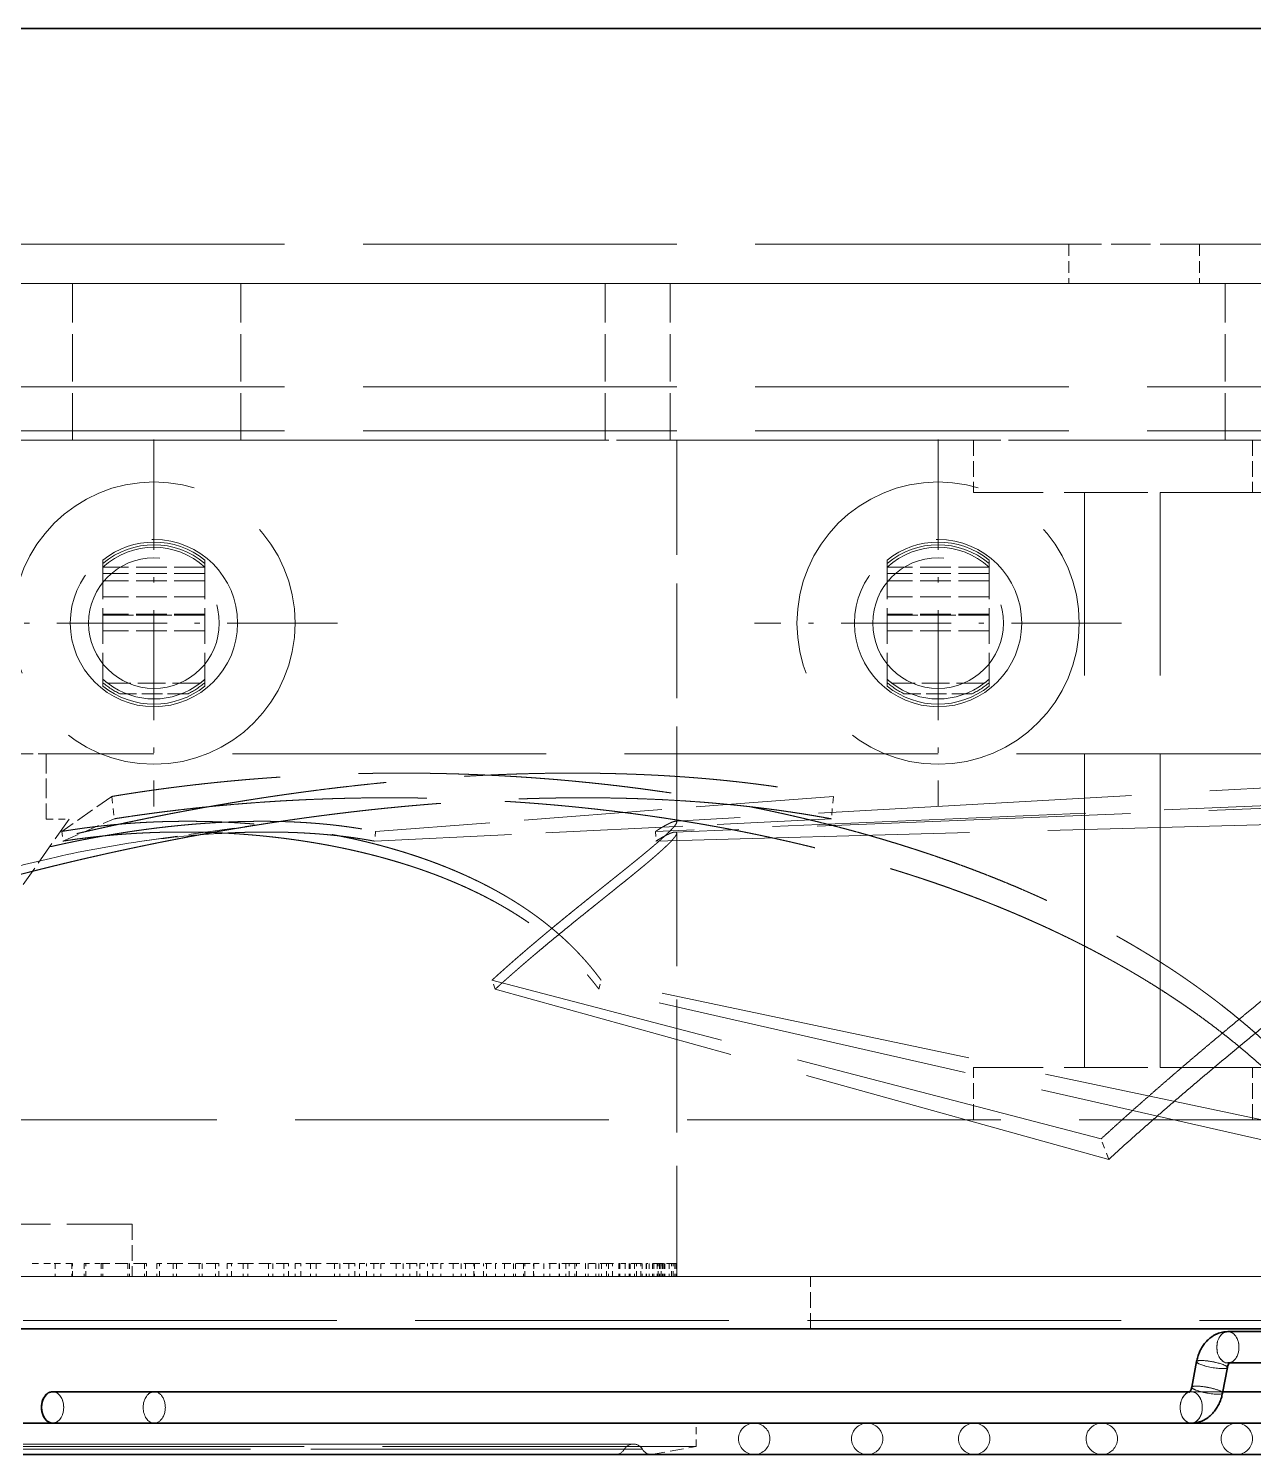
# Model space of a CAD drawing. Extents: x 23 to 587, y 4 to 413.
# Drawn here: x 312.51 to 335.94, y 299.08 to 326.36 of the extents above; entities that cross this region are included whole.
import ezdxf

# ---------------------------------------------------------------- set-up
doc = ezdxf.new("R2010")
doc.units = 0
doc.linetypes.add('DASHDOT', pattern=[18.5, 12, -3, 0.5, -3])
doc.linetypes.add('DASHED', pattern=[15, 12, -3])
doc.layers.get('0').update_dxf_attribs({"lineweight": 13})

# ---------------------------------------------------------------- blocks, each defined once
blk = doc.blocks.new('BLOCK392')
at = {"color": 7, "linetype": 'DASHDOT', "lineweight": 13, "ltscale": 0.351}
for p, q in [((419.39, -81.78), (419.39, -95.82)), ((426.41, -88.8), (412.37, -88.8))]:
    blk.add_line(p, q, dxfattribs=at)
blk = doc.blocks.new('BLOCK394')
at = {"color": 7, "linetype": 'DASHDOT', "lineweight": 13, "ltscale": 0.351}
for p, q in [((449.39, -81.78), (449.39, -95.82)), ((456.41, -88.8), (442.37, -88.8))]:
    blk.add_line(p, q, dxfattribs=at)
blk = doc.blocks.new('BLOCK398')
at = {"color": 7, "lineweight": 35}
for p, q in [((-67.61, -66.05), (556.39, -66.05)), ((-65.61, -115.8), (554.39, -115.8)), ((459.024, -118.208), (415.513, -118.208)), ((463.39, -119.408), (414.39, -119.408)), ((463.506, -120.608), (414.39, -120.608)), ((414.39, -120.608), (463.506, -120.608)), ((463.506, -120.608), (414.39, -120.608)), ((414.39, -120.608), (463.506, -120.608)), ((463.506, -120.608), (414.39, -120.608)), ((414.39, -120.608), (463.506, -120.608)), ((460.82, -120.608), (414.39, -120.608)), ((414.39, -120.608), (460.82, -120.608)), ((455.652, -120.608), (414.39, -120.608)), ((414.39, -120.608), (455.652, -120.608)), ((450.77, -120.608), (414.39, -120.608)), ((414.39, -120.608), (450.77, -120.608)), ((446.676, -120.608), (414.39, -120.608)), ((414.39, -120.608), (446.676, -120.608)), ((442.356, -120.608), (414.39, -120.608)), ((414.39, -120.608), (442.356, -120.608)), ((438.426, -120.608), (414.39, -120.608)), ((438.426, -120.608), (414.39, -120.608)), ((437.041, -120.608), (414.39, -120.608))]:
    blk.add_line(p, q, dxfattribs=at)
at = {"color": 7, "linetype": 'DASHED', "lineweight": 13}
for p, q in [((454.39, -74.3), (374.39, -74.3)), ((14.39, -75.8), (474.39, -75.8)), ((466.79, -75.8), (361.99, -75.8)), ((454.39, -75.8), (374.39, -75.8)), ((-67.61, -79.759), (556.39, -79.759)), ((-67.61, -79.759), (556.39, -79.759)), ((-67.61, -81.441), (556.39, -81.441)), ((466.79, -81.8), (361.99, -81.8)), ((416.275, -81.8), (393.41, -81.8)), ((464.084, -81.8), (436.655, -81.8)), ((454.988, -105.8), (454.988, -83.8)), ((454.988, -105.8), (454.988, -83.8)), ((457.888, -105.8), (457.888, -83.8)), ((457.888, -105.8), (457.888, -83.8)), ((464.39, -93.8), (415.272, -93.8)), ((471.769, -94.539), (439.338, -96.382)), ((470.029, -95.431), (438.581, -96.77)), ((471.743, -95.483), (439.326, -96.793)), ((438.591, -97.142), (470.052, -96.287)), ((455.624, -108.534), (432.318, -102.467)), ((465.246, -108.534), (436.501, -102.467)), ((455.917, -109.316), (432.445, -102.807)), ((465.048, -109.316), (436.415, -102.807)), ((466.79, -107.8), (361.99, -107.8)), ((-65.61, -113.8), (554.39, -113.8)), ((466.79, -113.8), (361.99, -113.8)), ((-65.61, -115.482), (554.39, -115.482)), ((459.074, -118.208), (415.513, -118.208)), ((460.282, -118.208), (419.402, -118.208)), ((462.963, -118.208), (419.402, -118.208)), ((414.39, -119.408), (474.79, -119.408)), ((470.454, -119.408), (414.39, -119.408)), ((414.39, -119.408), (470.454, -119.408)), ((465.875, -119.408), (414.39, -119.408)), ((414.39, -119.408), (465.875, -119.408)), ((460.82, -119.408), (414.39, -119.408)), ((414.39, -119.408), (460.82, -119.408)), ((455.652, -119.408), (414.39, -119.408)), ((414.39, -119.408), (455.652, -119.408)), ((450.77, -119.408), (414.39, -119.408)), ((414.39, -119.408), (450.77, -119.408)), ((446.676, -119.408), (414.39, -119.408)), ((414.39, -119.408), (446.676, -119.408)), ((442.356, -119.408), (414.39, -119.408)), ((414.39, -119.408), (442.356, -119.408)), ((440.14, -119.408), (414.39, -119.408)), ((455.083, -119.408), (415.513, -119.408)), ((459.074, -119.408), (415.513, -119.408)), ((458.975, -119.408), (419.402, -119.408)), ((462.963, -119.408), (419.402, -119.408)), ((437.733, -120.208), (414.39, -120.208)), ((414.39, -120.208), (437.733, -120.208)), ((440.14, -120.306), (414.39, -120.306)), ((440.14, -120.306), (414.39, -120.306)), ((438.08, -120.408), (414.39, -120.408)), ((438.08, -120.408), (414.39, -120.408)), ((437.387, -120.408), (414.39, -120.408)), ((437.387, -120.408), (414.39, -120.408))]:
    blk.add_line(p, q, dxfattribs=at)
at = {"color": 7, "linetype": 'DASHED', "lineweight": 13, "ltscale": 0.0375}
for p, q in [((454.39, -74.3), (454.39, -75.8)), ((459.39, -74.3), (459.39, -75.8))]:
    blk.add_line(p, q, dxfattribs=at)
at = {"color": 7, "linetype": 'DASHED', "lineweight": 13, "ltscale": 0.125}
for p, q in [((459.39, -74.3), (454.39, -74.3)), ((459.39, -75.8), (454.39, -75.8))]:
    blk.add_line(p, q, dxfattribs=at)
at = {"color": 7, "linetype": 'DASHED', "lineweight": 13, "ltscale": 0.25}
blk.add_line((459.39, -74.3), (469.39, -74.3), dxfattribs=at)
at = {"color": 7, "linetype": 'DASHED', "lineweight": 13, "ltscale": 0.15}
for p, q in [((416.275, -81.8), (416.275, -75.8)), ((422.72, -81.8), (422.72, -75.8)), ((436.655, -81.8), (436.655, -75.8)), ((439.146, -81.8), (439.146, -75.8)), ((460.371, -81.8), (460.371, -75.8))]:
    blk.add_line(p, q, dxfattribs=at)
at = {"color": 7, "linetype": 'DASHED', "lineweight": 13, "ltscale": 0.090002}
blk.add_line((459.39, -75.8), (462.99, -75.8), dxfattribs=at)
at = {"color": 7, "linetype": 'DASHED', "lineweight": 13, "ltscale": 0.28117}
blk.add_line((405.028, -81.8), (416.275, -81.8), dxfattribs=at)
at = {"color": 7, "linetype": 'DASHED', "lineweight": 13, "ltscale": 0.161142}
blk.add_line((416.275, -81.8), (422.72, -81.8), dxfattribs=at)
at = {"color": 7, "linetype": 'DASHED', "lineweight": 13, "ltscale": 0.393077}
blk.add_line((420.931, -81.8), (436.655, -81.8), dxfattribs=at)
at = {"color": 7, "linetype": 'DASHED', "lineweight": 13, "ltscale": 0.365387}
blk.add_line((439.39, -81.8), (439.39, -96.415), dxfattribs=at)
at = {"color": 7, "linetype": 'DASHED', "lineweight": 13, "ltscale": 0.05}
for p, q in [((450.744, -81.8), (450.744, -83.8)), ((450.744, -81.8), (450.744, -83.8)), ((461.416, -81.8), (461.416, -83.8)), ((461.416, -81.8), (461.416, -83.8)), ((450.744, -107.8), (450.744, -105.8)), ((450.744, -107.8), (450.744, -105.8)), ((461.416, -107.8), (461.416, -105.8)), ((461.416, -107.8), (461.416, -105.8)), ((418.557, -111.8), (418.557, -113.8)), ((444.51, -115.8), (444.51, -113.8)), ((444.51, -115.8), (444.51, -113.8))]:
    blk.add_line(p, q, dxfattribs=at)
at = {"color": 7, "linetype": 'DASHED', "lineweight": 13, "ltscale": 0.266794}
for p, q in [((461.416, -83.8), (450.744, -83.8)), ((461.416, -105.8), (450.744, -105.8))]:
    blk.add_line(p, q, dxfattribs=at)
at = {"color": 7, "linetype": 'DASHED', "lineweight": 13, "ltscale": 0.088198}
for p, q in [((457.888, -83.8), (461.416, -83.8)), ((457.888, -105.8), (461.416, -105.8))]:
    blk.add_line(p, q, dxfattribs=at)
at = {"color": 7, "linetype": 'DASHED', "lineweight": 13, "ltscale": 0.32435}
for p, q in [((474.39, -83.8), (461.416, -83.8)), ((474.39, -105.8), (461.416, -105.8))]:
    blk.add_line(p, q, dxfattribs=at)
at = {"color": 7, "linetype": 'DASHED', "lineweight": 13, "ltscale": 0.003252}
for p, q in [((417.44, -86.52), (417.44, -86.39)), ((421.34, -86.52), (421.34, -86.39)), ((447.44, -86.52), (447.44, -86.39)), ((451.34, -86.52), (451.34, -86.39)), ((417.44, -91.21), (417.44, -91.08)), ((421.34, -91.21), (421.34, -91.08)), ((447.44, -91.21), (447.44, -91.08)), ((451.34, -91.21), (451.34, -91.08))]:
    blk.add_line(p, q, dxfattribs=at)
at = {"color": 7, "linetype": 'DASHED', "lineweight": 13, "ltscale": 0.11399}
for p, q in [((417.44, -86.52), (417.44, -91.08)), ((421.34, -86.52), (421.34, -91.08)), ((447.44, -86.52), (447.44, -91.08)), ((451.34, -86.52), (451.34, -91.08))]:
    blk.add_line(p, q, dxfattribs=at)
at = {"color": 7, "linetype": 'DASHED', "lineweight": 13, "ltscale": 0.0975}
for p, q in [((421.34, -86.653), (417.44, -86.653)), ((451.34, -86.653), (447.44, -86.653)), ((421.34, -86.9), (417.44, -86.9)), ((421.34, -87.184), (417.44, -87.184)), ((451.34, -86.9), (447.44, -86.9)), ((451.34, -87.184), (447.44, -87.184)), ((421.34, -87.8), (417.44, -87.8)), ((451.34, -87.8), (447.44, -87.8)), ((421.34, -88.455), (417.44, -88.455)), ((417.44, -88.499), (421.34, -88.499)), ((421.34, -88.5), (417.44, -88.5)), ((451.34, -88.455), (447.44, -88.455)), ((447.44, -88.499), (451.34, -88.499)), ((451.34, -88.5), (447.44, -88.5)), ((421.34, -89.1), (417.44, -89.1)), ((451.34, -89.1), (447.44, -89.1))]:
    blk.add_line(p, q, dxfattribs=at)
at = {"color": 7, "linetype": 'DASHED', "lineweight": 13, "ltscale": 0.088318}
for p, q in [((421.156, -91.1), (417.624, -91.1)), ((451.156, -91.1), (447.624, -91.1))]:
    blk.add_line(p, q, dxfattribs=at)
at = {"color": 7, "linetype": 'DASHED', "lineweight": 13, "ltscale": 0.065383}
for p, q in [((420.698, -91.5), (418.082, -91.5)), ((450.698, -91.5), (448.082, -91.5))]:
    blk.add_line(p, q, dxfattribs=at)
at = {"color": 7, "linetype": 'DASHED', "lineweight": 13, "ltscale": 0.044082}
blk.add_line((413.508, -93.8), (415.272, -93.8), dxfattribs=at)
at = {"color": 7, "linetype": 'DASHED', "lineweight": 13, "ltscale": 0.0625}
blk.add_line((415.272, -93.8), (415.272, -96.3), dxfattribs=at)
at = {"color": 7, "linetype": 'DASHED', "lineweight": 13, "ltscale": 0.05847}
blk.add_line((417.783, -95.431), (415.865, -96.77), dxfattribs=at)
at = {"color": 7, "linetype": 'DASHED', "lineweight": 13, "ltscale": 0.021525}
blk.add_line((417.783, -95.431), (417.873, -96.287), dxfattribs=at)
at = {"color": 7, "linetype": 'DASHED', "lineweight": 13, "ltscale": 0.439239}
blk.add_line((445.384, -95.431), (427.866, -96.77), dxfattribs=at)
at = {"color": 7, "linetype": 'DASHED', "lineweight": 13, "ltscale": 0.021491}
blk.add_line((445.384, -95.431), (445.307, -96.287), dxfattribs=at)
at = {"color": 7, "linetype": 'DASHED', "lineweight": 13, "ltscale": 0.076298}
blk.add_line((416.141, -96.3), (414.39, -98.8), dxfattribs=at)
at = {"color": 7, "linetype": 'DASHED', "lineweight": 13, "ltscale": 0.021722}
blk.add_line((415.272, -96.3), (416.141, -96.3), dxfattribs=at)
at = {"color": 7, "linetype": 'DASHED', "lineweight": 13, "ltscale": 0.053664}
blk.add_line((415.905, -97.142), (417.873, -96.287), dxfattribs=at)
at = {"color": 7, "linetype": 'DASHED', "lineweight": 13, "ltscale": 0.146111}
blk.add_line((424.625, -96.329), (418.84, -97.16), dxfattribs=at)
at = {"color": 7, "linetype": 'DASHED', "lineweight": 13, "ltscale": 0.4374}
blk.add_line((427.832, -97.142), (445.307, -96.287), dxfattribs=at)
at = {"color": 7, "linetype": 'DASHED', "lineweight": 13, "ltscale": 0.009359}
blk.add_line((415.865, -96.77), (415.905, -97.142), dxfattribs=at)
at = {"color": 7, "linetype": 'DASHED', "lineweight": 13, "ltscale": 0.009344}
blk.add_line((427.866, -96.77), (427.832, -97.142), dxfattribs=at)
at = {"color": 7, "linetype": 'DASHED', "lineweight": 13, "ltscale": 0.00931}
blk.add_line((438.581, -96.77), (438.591, -97.142), dxfattribs=at)
at = {"color": 7, "linetype": 'DASHED', "lineweight": 13, "ltscale": 0.000369406}
blk.add_line((439.39, -96.835), (439.389, -96.85), dxfattribs=at)
at = {"color": 7, "linetype": 'DASHED', "lineweight": 13, "ltscale": 0.424127}
blk.add_line((439.39, -96.835), (439.39, -113.8), dxfattribs=at)
at = {"color": 7, "linetype": 'DASHED', "lineweight": 13, "ltscale": 0.009077}
blk.add_line((432.445, -102.807), (432.318, -102.467), dxfattribs=at)
at = {"color": 7, "linetype": 'DASHED', "lineweight": 13, "ltscale": 0.008769}
blk.add_line((436.415, -102.807), (436.501, -102.467), dxfattribs=at)
at = {"color": 7, "linetype": 'DASHED', "lineweight": 13, "ltscale": 0.020876}
blk.add_line((455.917, -109.316), (455.624, -108.534), dxfattribs=at)
at = {"color": 7, "linetype": 'DASHED', "lineweight": 13, "ltscale": 0.208243}
blk.add_line((418.557, -111.8), (410.227, -111.8), dxfattribs=at)
at = {"color": 7, "linetype": 'DASHED', "lineweight": 13, "ltscale": 0.021001}
blk.add_line((415.432, -113.3), (414.592, -113.3), dxfattribs=at)
at = {"color": 7, "linetype": 'DASHED', "lineweight": 13, "ltscale": 0.020971}
blk.add_line((416.271, -113.3), (415.432, -113.3), dxfattribs=at)
at = {"color": 7, "linetype": 'DASHED', "lineweight": 13, "ltscale": 0.0125}
for p, q in [((415.608, -113.3), (415.608, -113.8)), ((415.615, -113.3), (415.615, -113.8)), ((416.251, -113.3), (416.251, -113.8)), ((416.271, -113.8), (416.271, -113.3)), ((416.727, -113.3), (416.727, -113.8)), ((416.787, -113.8), (416.787, -113.3)), ((417.367, -113.3), (417.367, -113.8)), ((417.441, -113.3), (417.441, -113.8)), ((418.393, -113.3), (418.393, -113.8)), ((418.454, -113.3), (418.454, -113.8)), ((419.027, -113.3), (419.027, -113.8)), ((419.101, -113.8), (419.101, -113.3)), ((419.495, -113.3), (419.495, -113.8)), ((419.608, -113.8), (419.608, -113.3)), ((420.124, -113.3), (420.124, -113.8)), ((420.249, -113.3), (420.249, -113.8)), ((421.125, -113.3), (421.125, -113.8)), ((421.239, -113.3), (421.239, -113.8)), ((421.743, -113.3), (421.743, -113.8)), ((421.869, -113.8), (421.869, -113.3)), ((422.196, -113.3), (422.196, -113.8)), ((422.361, -113.8), (422.361, -113.3)), ((422.805, -113.3), (422.805, -113.8)), ((422.981, -113.3), (422.981, -113.8)), ((423.77, -113.3), (423.77, -113.8)), ((423.935, -113.3), (423.935, -113.8)), ((424.363, -113.3), (424.363, -113.8)), ((424.539, -113.8), (424.539, -113.3)), ((424.796, -113.3), (424.796, -113.8)), ((425.011, -113.8), (425.011, -113.3)), ((425.376, -113.3), (425.376, -113.8)), ((425.602, -113.3), (425.602, -113.8)), ((426.293, -113.3), (426.293, -113.8)), ((426.507, -113.3), (426.507, -113.8)), ((426.852, -113.3), (426.852, -113.8)), ((427.077, -113.8), (427.077, -113.3)), ((427.26, -113.3), (427.26, -113.8)), ((427.521, -113.8), (427.521, -113.3)), ((427.805, -113.3), (427.805, -113.8)), ((428.076, -113.3), (428.076, -113.8)), ((428.66, -113.3), (428.66, -113.8)), ((428.921, -113.3), (428.921, -113.8)), ((429.179, -113.3), (429.179, -113.8)), ((429.45, -113.8), (429.45, -113.3)), ((429.557, -113.3), (429.557, -113.8)), ((429.861, -113.8), (429.861, -113.3)), ((430.058, -113.3), (430.058, -113.8)), ((430.371, -113.3), (430.371, -113.8)), ((430.841, -113.3), (430.841, -113.8)), ((431.145, -113.3), (431.145, -113.8)), ((431.314, -113.3), (431.314, -113.8)), ((431.627, -113.8), (431.627, -113.3)), ((431.656, -113.3), (431.656, -113.8)), ((431.998, -113.8), (431.998, -113.3)), ((432.108, -113.3), (432.108, -113.8)), ((432.459, -113.3), (432.459, -113.8)), ((432.808, -113.3), (432.808, -113.8)), ((433.151, -113.3), (433.151, -113.8)), ((433.227, -113.3), (433.227, -113.8)), ((433.529, -113.3), (433.529, -113.8)), ((433.579, -113.8), (433.579, -113.3)), ((433.907, -113.8), (433.907, -113.3)), ((433.926, -113.3), (433.926, -113.8)), ((434.31, -113.3), (434.31, -113.8)), ((434.535, -113.3), (434.535, -113.8)), ((434.896, -113.3), (434.896, -113.8)), ((434.912, -113.3), (434.912, -113.8)), ((435.153, -113.3), (435.153, -113.8)), ((435.28, -113.8), (435.28, -113.3)), ((435.489, -113.3), (435.489, -113.8)), ((435.56, -113.8), (435.56, -113.3)), ((435.902, -113.3), (435.902, -113.8)), ((435.999, -113.3), (435.999, -113.8)), ((436.296, -113.3), (436.296, -113.8)), ((436.406, -113.3), (436.406, -113.8)), ((436.507, -113.3), (436.507, -113.8)), ((436.709, -113.8), (436.709, -113.3)), ((436.778, -113.3), (436.778, -113.8)), ((436.938, -113.8), (436.938, -113.3)), ((437.181, -113.3), (437.181, -113.8)), ((437.214, -113.3), (437.214, -113.8)), ((437.412, -113.3), (437.412, -113.8)), ((437.572, -113.3), (437.572, -113.8)), ((437.613, -113.3), (437.613, -113.8)), ((437.775, -113.3), (437.775, -113.8)), ((437.848, -113.8), (437.848, -113.3)), ((438.022, -113.8), (438.022, -113.3)), ((438.066, -113.3), (438.066, -113.8)), ((438.227, -113.3), (438.227, -113.8)), ((438.228, -113.3), (438.228, -113.8)), ((438.335, -113.3), (438.335, -113.8)), ((438.466, -113.3), (438.466, -113.8)), ((438.517, -113.3), (438.517, -113.8)), ((438.643, -113.3), (438.643, -113.8)), ((438.68, -113.8), (438.68, -113.3)), ((438.731, -113.3), (438.731, -113.8)), ((438.785, -113.3), (438.785, -113.8)), ((438.798, -113.8), (438.798, -113.3)), ((438.844, -113.3), (438.844, -113.8)), ((438.903, -113.3), (438.903, -113.8)), ((438.918, -113.3), (438.918, -113.8)), ((438.931, -113.3), (438.931, -113.8)), ((439.106, -113.3), (439.106, -113.8)), ((439.196, -113.8), (439.196, -113.3)), ((439.255, -113.8), (439.255, -113.3)), ((439.315, -113.3), (439.315, -113.8)), ((439.373, -113.3), (439.373, -113.8)), ((439.389, -113.8), (439.389, -113.3))]:
    blk.add_line(p, q, dxfattribs=at)
at = {"color": 7, "linetype": 'DASHED', "lineweight": 13, "ltscale": 0.016024}
blk.add_line((416.727, -113.3), (417.368, -113.3), dxfattribs=at)
at = {"color": 7, "linetype": 'DASHED', "lineweight": 13, "ltscale": 0.001829}
for p, q in [((417.367, -113.3), (417.441, -113.3)), ((419.101, -113.8), (419.027, -113.8))]:
    blk.add_line(p, q, dxfattribs=at)
at = {"color": 7, "linetype": 'DASHED', "lineweight": 13, "ltscale": 0.041499}
blk.add_line((419.101, -113.3), (417.441, -113.3), dxfattribs=at)
at = {"color": 7, "linetype": 'DASHED', "lineweight": 13, "ltscale": 0.01572}
blk.add_line((419.495, -113.3), (420.124, -113.3), dxfattribs=at)
at = {"color": 7, "linetype": 'DASHED', "lineweight": 13, "ltscale": 0.003142}
for p, q in [((420.124, -113.3), (420.249, -113.3)), ((421.869, -113.8), (421.743, -113.8))]:
    blk.add_line(p, q, dxfattribs=at)
at = {"color": 7, "linetype": 'DASHED', "lineweight": 13, "ltscale": 0.040484}
blk.add_line((421.869, -113.3), (420.249, -113.3), dxfattribs=at)
at = {"color": 7, "linetype": 'DASHED', "lineweight": 13, "ltscale": 0.015212}
blk.add_line((422.196, -113.3), (422.805, -113.3), dxfattribs=at)
at = {"color": 7, "linetype": 'DASHED', "lineweight": 13, "ltscale": 0.004415}
for p, q in [((422.805, -113.3), (422.981, -113.3)), ((424.539, -113.8), (424.363, -113.8))]:
    blk.add_line(p, q, dxfattribs=at)
at = {"color": 7, "linetype": 'DASHED', "lineweight": 13, "ltscale": 0.038942}
blk.add_line((424.539, -113.3), (422.981, -113.3), dxfattribs=at)
at = {"color": 7, "linetype": 'DASHED', "lineweight": 13, "ltscale": 0.014505}
blk.add_line((424.796, -113.3), (425.376, -113.3), dxfattribs=at)
at = {"color": 7, "linetype": 'DASHED', "lineweight": 13, "ltscale": 0.005631}
for p, q in [((425.376, -113.3), (425.602, -113.3)), ((427.077, -113.8), (426.852, -113.8))]:
    blk.add_line(p, q, dxfattribs=at)
at = {"color": 7, "linetype": 'DASHED', "lineweight": 13, "ltscale": 0.036893}
blk.add_line((427.077, -113.3), (425.602, -113.3), dxfattribs=at)
at = {"color": 7, "linetype": 'DASHED', "lineweight": 13, "ltscale": 0.013609}
blk.add_line((427.26, -113.3), (427.805, -113.3), dxfattribs=at)
at = {"color": 7, "linetype": 'DASHED', "lineweight": 13, "ltscale": 0.006773}
for p, q in [((427.805, -113.3), (428.076, -113.3)), ((429.45, -113.8), (429.179, -113.8))]:
    blk.add_line(p, q, dxfattribs=at)
at = {"color": 7, "linetype": 'DASHED', "lineweight": 13, "ltscale": 0.034362}
blk.add_line((429.45, -113.3), (428.076, -113.3), dxfattribs=at)
at = {"color": 7, "linetype": 'DASHED', "lineweight": 13, "ltscale": 0.012536}
blk.add_line((429.557, -113.3), (430.058, -113.3), dxfattribs=at)
at = {"color": 7, "linetype": 'DASHED', "lineweight": 13, "ltscale": 0.007826}
for p, q in [((430.058, -113.3), (430.371, -113.3)), ((431.627, -113.8), (431.314, -113.8))]:
    blk.add_line(p, q, dxfattribs=at)
at = {"color": 7, "linetype": 'DASHED', "lineweight": 13, "ltscale": 0.031383}
blk.add_line((431.627, -113.3), (430.371, -113.3), dxfattribs=at)
at = {"color": 7, "linetype": 'DASHED', "lineweight": 13, "ltscale": 0.011299}
blk.add_line((431.656, -113.3), (432.108, -113.3), dxfattribs=at)
at = {"color": 7, "linetype": 'DASHED', "lineweight": 13, "ltscale": 0.008778}
for p, q in [((432.108, -113.3), (432.459, -113.3)), ((433.579, -113.8), (433.227, -113.8))]:
    blk.add_line(p, q, dxfattribs=at)
at = {"color": 7, "linetype": 'DASHED', "lineweight": 13, "ltscale": 0.027996}
blk.add_line((433.579, -113.3), (432.459, -113.3), dxfattribs=at)
at = {"color": 7, "linetype": 'DASHED', "lineweight": 13, "ltscale": 0.008683}
blk.add_line((433.579, -113.3), (433.926, -113.3), dxfattribs=at)
at = {"color": 7, "linetype": 'DASHED', "lineweight": 13, "ltscale": 0.009615}
for p, q in [((433.926, -113.3), (434.31, -113.3)), ((435.28, -113.8), (434.896, -113.8))]:
    blk.add_line(p, q, dxfattribs=at)
at = {"color": 7, "linetype": 'DASHED', "lineweight": 13, "ltscale": 0.024243}
blk.add_line((435.28, -113.3), (434.31, -113.3), dxfattribs=at)
at = {"color": 7, "linetype": 'DASHED', "lineweight": 13, "ltscale": 0.005231}
blk.add_line((435.28, -113.3), (435.489, -113.3), dxfattribs=at)
at = {"color": 7, "linetype": 'DASHED', "lineweight": 13, "ltscale": 0.010327}
for p, q in [((435.489, -113.3), (435.902, -113.3)), ((436.709, -113.8), (436.296, -113.8))]:
    blk.add_line(p, q, dxfattribs=at)
at = {"color": 7, "linetype": 'DASHED', "lineweight": 13, "ltscale": 0.020174}
blk.add_line((436.709, -113.3), (435.902, -113.3), dxfattribs=at)
at = {"color": 7, "linetype": 'DASHED', "lineweight": 13, "ltscale": 0.001712}
blk.add_line((436.709, -113.3), (436.778, -113.3), dxfattribs=at)
at = {"color": 7, "linetype": 'DASHED', "lineweight": 13, "ltscale": 0.010904}
for p, q in [((436.778, -113.3), (437.214, -113.3)), ((437.848, -113.8), (437.412, -113.8))]:
    blk.add_line(p, q, dxfattribs=at)
at = {"color": 7, "linetype": 'DASHED', "lineweight": 13, "ltscale": 0.015843}
blk.add_line((437.848, -113.3), (437.214, -113.3), dxfattribs=at)
at = {"color": 7, "linetype": 'DASHED', "lineweight": 13, "ltscale": 0.009509}
for p, q in [((437.848, -113.3), (438.228, -113.3)), ((437.848, -113.8), (438.228, -113.8))]:
    blk.add_line(p, q, dxfattribs=at)
at = {"color": 7, "linetype": 'DASHED', "lineweight": 13, "ltscale": 0.011304}
blk.add_line((438.68, -113.3), (438.228, -113.3), dxfattribs=at)
at = {"color": 7, "linetype": 'DASHED', "lineweight": 13, "ltscale": 0.006278}
for p, q in [((438.68, -113.3), (438.931, -113.3)), ((438.68, -113.8), (438.931, -113.8))]:
    blk.add_line(p, q, dxfattribs=at)
at = {"color": 7, "linetype": 'DASHED', "lineweight": 13, "ltscale": 0.006619}
for p, q in [((439.196, -113.3), (438.931, -113.3)), ((439.196, -113.8), (438.931, -113.8))]:
    blk.add_line(p, q, dxfattribs=at)
at = {"color": 7, "linetype": 'DASHED', "lineweight": 13, "ltscale": 0.002965}
for p, q in [((439.196, -113.3), (439.315, -113.3)), ((439.196, -113.8), (439.315, -113.8))]:
    blk.add_line(p, q, dxfattribs=at)
at = {"color": 7, "linetype": 'DASHED', "lineweight": 13, "ltscale": 0.001847}
for p, q in [((439.389, -113.3), (439.315, -113.3)), ((439.389, -113.8), (439.315, -113.8))]:
    blk.add_line(p, q, dxfattribs=at)
at = {"color": 7, "lineweight": 13}
blk.add_line((-65.61, -113.8), (554.39, -113.8), dxfattribs=at)
at = {"color": 7, "linetype": 'DASHED', "lineweight": 13, "ltscale": 0.041481}
blk.add_line((416.251, -113.8), (414.592, -113.8), dxfattribs=at)
at = {"color": 7, "linetype": 'DASHED', "lineweight": 13, "ltscale": 0.000490845}
blk.add_line((416.271, -113.8), (416.251, -113.8), dxfattribs=at)
at = {"color": 7, "linetype": 'DASHED', "lineweight": 13, "ltscale": 0.029238}
blk.add_line((416.271, -113.8), (417.441, -113.8), dxfattribs=at)
at = {"color": 7, "linetype": 'DASHED', "lineweight": 13, "ltscale": 0.03967}
blk.add_line((419.027, -113.8), (417.441, -113.8), dxfattribs=at)
at = {"color": 7, "linetype": 'DASHED', "lineweight": 13, "ltscale": 0.028717}
blk.add_line((419.101, -113.8), (420.249, -113.8), dxfattribs=at)
at = {"color": 7, "linetype": 'DASHED', "lineweight": 13, "ltscale": 0.037342}
blk.add_line((421.743, -113.8), (420.249, -113.8), dxfattribs=at)
at = {"color": 7, "linetype": 'DASHED', "lineweight": 13, "ltscale": 0.027821}
blk.add_line((421.869, -113.8), (422.981, -113.8), dxfattribs=at)
at = {"color": 7, "linetype": 'DASHED', "lineweight": 13, "ltscale": 0.034527}
blk.add_line((424.363, -113.8), (422.981, -113.8), dxfattribs=at)
at = {"color": 7, "linetype": 'DASHED', "lineweight": 13, "ltscale": 0.026563}
blk.add_line((424.539, -113.8), (425.602, -113.8), dxfattribs=at)
at = {"color": 7, "linetype": 'DASHED', "lineweight": 13, "ltscale": 0.031262}
blk.add_line((426.852, -113.8), (425.602, -113.8), dxfattribs=at)
at = {"color": 7, "linetype": 'DASHED', "lineweight": 13, "ltscale": 0.024959}
blk.add_line((427.077, -113.8), (428.076, -113.8), dxfattribs=at)
at = {"color": 7, "linetype": 'DASHED', "lineweight": 13, "ltscale": 0.027589}
blk.add_line((429.179, -113.8), (428.076, -113.8), dxfattribs=at)
at = {"color": 7, "linetype": 'DASHED', "lineweight": 13, "ltscale": 0.023029}
blk.add_line((429.45, -113.8), (430.371, -113.8), dxfattribs=at)
at = {"color": 7, "linetype": 'DASHED', "lineweight": 13, "ltscale": 0.023557}
blk.add_line((431.314, -113.8), (430.371, -113.8), dxfattribs=at)
at = {"color": 7, "linetype": 'DASHED', "lineweight": 13, "ltscale": 0.020799}
blk.add_line((431.627, -113.8), (432.459, -113.8), dxfattribs=at)
at = {"color": 7, "linetype": 'DASHED', "lineweight": 13, "ltscale": 0.019218}
blk.add_line((433.227, -113.8), (432.459, -113.8), dxfattribs=at)
at = {"color": 7, "linetype": 'DASHED', "lineweight": 13, "ltscale": 0.018298}
blk.add_line((433.579, -113.8), (434.31, -113.8), dxfattribs=at)
at = {"color": 7, "linetype": 'DASHED', "lineweight": 13, "ltscale": 0.014628}
blk.add_line((434.896, -113.8), (434.31, -113.8), dxfattribs=at)
at = {"color": 7, "linetype": 'DASHED', "lineweight": 13, "ltscale": 0.015558}
blk.add_line((435.28, -113.8), (435.902, -113.8), dxfattribs=at)
at = {"color": 7, "linetype": 'DASHED', "lineweight": 13, "ltscale": 0.009847}
blk.add_line((436.296, -113.8), (435.902, -113.8), dxfattribs=at)
at = {"color": 7, "linetype": 'DASHED', "lineweight": 13, "ltscale": 0.012616}
blk.add_line((436.709, -113.8), (437.214, -113.8), dxfattribs=at)
at = {"color": 7, "linetype": 'DASHED', "lineweight": 13, "ltscale": 0.004938}
blk.add_line((437.412, -113.8), (437.214, -113.8), dxfattribs=at)
at = {"color": 7, "linetype": 'DASHED', "lineweight": 13, "ltscale": 0.011339}
blk.add_line((438.68, -113.8), (438.227, -113.8), dxfattribs=at)
at = {"color": 7, "linetype": 'DASHED', "lineweight": 13, "ltscale": 3.35714e-05}
blk.add_line((439.389, -113.8), (439.39, -113.8), dxfattribs=at)
at = {"color": 7, "lineweight": 35, "ltscale": 0.109234}
for p, q in [((460.476, -115.908), (464.845, -115.908)), ((460.476, -117.108), (464.845, -117.108))]:
    blk.add_line(p, q, dxfattribs=at)
at = {"color": 7, "linetype": 'DASHED', "lineweight": 13, "ltscale": 0.109234}
blk.add_line((464.845, -115.908), (460.476, -115.908), dxfattribs=at)
at = {"color": 7, "lineweight": 35, "ltscale": 0.024935}
for p, q in [((459.093, -118.037), (459.278, -117.057)), ((459.278, -117.057), (459.093, -118.037)), ((460.457, -117.28), (460.272, -118.26))]:
    blk.add_line(p, q, dxfattribs=at)
at = {"color": 7, "linetype": 'DASHED', "lineweight": 13, "ltscale": 0.024935}
blk.add_line((460.457, -117.28), (460.272, -118.26), dxfattribs=at)
at = {"color": 7, "linetype": 'DASHED', "lineweight": 13, "ltscale": 0.00125}
for p, q in [((460.526, -117.108), (460.476, -117.108)), ((459.074, -118.208), (459.024, -118.208))]:
    blk.add_line(p, q, dxfattribs=at)
at = {"color": 7, "lineweight": 35, "ltscale": 0.06579}
blk.add_line((463.158, -117.108), (460.526, -117.108), dxfattribs=at)
at = {"color": 7, "lineweight": 35, "ltscale": 0.065789}
blk.add_line((462.913, -118.208), (460.282, -118.208), dxfattribs=at)
at = {"color": 7, "linetype": 'DASHED', "lineweight": 13, "ltscale": 0.022445}
blk.add_line((440.14, -120.306), (440.14, -119.408), dxfattribs=at)
at = {"color": 7, "lineweight": 35, "ltscale": 0.099776}
blk.add_line((459.074, -119.408), (455.083, -119.408), dxfattribs=at)
at = {"color": 7, "lineweight": 35, "ltscale": 0.099712}
blk.add_line((462.963, -119.408), (458.975, -119.408), dxfattribs=at)
at = {"color": 7, "linetype": 'DASHED', "lineweight": 13, "ltscale": 0.043505}
blk.add_line((438.426, -120.608), (440.14, -120.306), dxfattribs=at)
at = {"color": 7, "lineweight": 35, "ltscale": 0.000387904}
blk.add_line((442.371, -120.608), (442.356, -120.608), dxfattribs=at)
at = {"color": 7, "lineweight": 35, "ltscale": 0.000257333}
blk.add_line((446.686, -120.608), (446.676, -120.608), dxfattribs=at)
at = {"color": 7, "lineweight": 35, "ltscale": 0.000379256}
blk.add_line((455.667, -120.608), (455.652, -120.608), dxfattribs=at)
at = {"color": 7, "linetype": 'DASHED', "lineweight": 13}
for centre, radius in [((419.39, -88.8), 5.4), ((449.39, -88.8), 5.4), ((419.39, -88.8), 3.2), ((449.39, -88.8), 3.2), ((419.39, -88.8), 2.5), ((449.39, -88.8), 2.5)]:
    blk.add_circle(centre, radius, dxfattribs=at)
for centre, radius, start, end in [((419.39, -88.8), 3.1, 51.0212, 128.9788), ((419.39, -88.8), 3, 49.4584, 130.5416), ((419.39, -88.8), 2.9, 47.7464, 132.2536), ((449.39, -88.8), 3.1, 51.0212, 128.9788), ((449.39, -88.8), 3, 49.4584, 130.5416), ((449.39, -88.8), 2.9, 47.7464, 132.2536), ((419.39, -88.8), 2.9, 227.7464, 232.4765), ((419.39, -88.8), 3, 229.4584, 244.1581), ((419.39, -88.8), 2.9, 232.4765, 307.5235), ((419.39, -88.8), 3, 295.8419, 310.5416), ((419.39, -88.8), 2.9, 307.5235, 312.2536), ((449.39, -88.8), 2.9, 227.7464, 232.4765), ((449.39, -88.8), 3, 229.4584, 244.1581), ((449.39, -88.8), 2.9, 232.4765, 307.5235), ((449.39, -88.8), 3, 295.8419, 310.5416), ((449.39, -88.8), 2.9, 307.5235, 312.2536), ((419.39, -88.8), 3.1, 231.0212, 308.9788), ((449.39, -88.8), 3.1, 231.0212, 308.9788), ((424.099, -133.37), 36.59, 93.5182, 98.2647), ((424.748, -138.01), 41.275, 98.2301, 103.044), ((424.687, -138.034), 41.284, 102.9546, 110.4838), ((459.07, -118.334), 0.125, 88.2902, 119.3125), ((442.356, -120.008), 0.6, 90, 180), ((442.356, -120.008), 0.6, 0, 90), ((446.676, -120.008), 0.6, 90, 180), ((446.676, -120.008), 0.6, 360, 90), ((450.77, -120.008), 0.6, 90, 180), ((450.77, -120.008), 0.6, 360, 90), ((455.652, -120.008), 0.6, 90, 180), ((455.652, -120.008), 0.6, 360, 90), ((460.82, -120.008), 0.6, 90, 180), ((460.82, -120.008), 0.6, 0, 90), ((442.356, -120.008), 0.6, 180, 270), ((442.356, -120.008), 0.6, 271.4603, 0.0115), ((446.676, -120.008), 0.6, 180, 270), ((446.676, -120.008), 0.6, 270.9668, 0.0088), ((450.77, -120.008), 0.6, 180, 270), ((450.77, -120.008), 0.6, 270, 0), ((455.652, -120.008), 0.6, 180, 270), ((455.652, -120.008), 0.6, 271.4275, 0.0114), ((460.82, -120.008), 0.6, 180, 270), ((460.82, -120.008), 0.6, 270, 0), ((437.041, -120.208), 0.4, 270, 330), ((437.733, -120.608), 0.4, 90, 150), ((437.733, -120.608), 0.4, 30, 90), ((438.426, -120.208), 0.4, 210, 270)]:
    blk.add_arc(centre, radius, start, end, dxfattribs=at)
at = {"color": 7, "lineweight": 35}
for centre, radius, start, end in [((460.874, -117.345), 0.421, 145.7618, 171.142), ((458.679, -117.973), 0.418, 325.4183, 351.2148)]:
    blk.add_arc(centre, radius, start, end, dxfattribs=at)
at = {"color": 7, "linetype": 'DASHED', "lineweight": 13}
for centre, major_axis, ratio, start_param, end_param in [((438.294, -97.201), (1.09, 0.805), 0.138562, 6.18116, 6.491546), ((437.87, -97.918), (1.513, 1.108), 0.132392, 6.186587, 6.47765), ((460.476, -116.508), (0, 0.6), 0.707107, 3.141593, 9.424778), ((460.476, -116.508), (0, -0.6), 0.707107, 6.283185, 9.424778), ((459.868, -117.168), (-0.59, 0.112), 0.183013, 4.747050270022742, 11.03023557720233), ((459.868, -117.168), (0.59, -0.112), 0.183013, 2.373525, 3.141593), ((459.868, -117.168), (0.59, -0.112), 0.183013, 6.283185, 8.65671), ((415.513, -118.808), (0, -0.6), 0.707107, 1.570796, 3.141593), ((415.513, -118.808), (0, 0.6), 0.707107, 4.712389, 6.283185), ((419.402, -118.808), (0, 0.6), 0.707107, 6.283185, 7.853982), ((419.402, -118.808), (0, -0.6), 0.707107, 3.141593, 4.712389), ((419.402, -118.808), (0, 0.6), 0.707107, 3.130243, 6.283185), ((419.402, -118.808), (0, -0.6), 0.707107, 6.271609, 9.424778), ((459.074, -118.808), (0, 0.6), 0.707107, 1.57079632679647, 7.853981633975982), ((459.074, -118.808), (0, -0.6), 0.707107, 6.283185, 9.552207), ((459.682, -118.148), (-0.59, 0.112), 0.183013, 5.515118, 11.798303), ((459.682, -118.148), (0.59, -0.112), 0.183013, 6.283185, 9.424778), ((415.513, -118.808), (0, -0.6), 0.707107, 6.283185, 7.853982), ((415.513, -118.808), (0, 0.6), 0.707107, 3.153569, 4.712389), ((419.402, -118.808), (0, 0.6), 0.707107, 1.570796, 3.130243), ((419.402, -118.808), (0, -0.6), 0.707107, 4.712389, 6.271609)]:
    blk.add_ellipse(centre, major_axis=major_axis, ratio=ratio, start_param=start_param, end_param=end_param, dxfattribs=at)
at = {"color": 7, "lineweight": 13}
for centre, major_axis, ratio, start_param in [((460.476, -116.508), (0, -0.6), 0.707107, 3.141593), ((459.868, -117.168), (0.59, -0.112), 0.183013, 3.141593), ((459.074, -118.808), (0, -0.6), 0.707107, 3.269021), ((459.682, -118.148), (0.59, -0.112), 0.183013, 3.141593)]:
    blk.add_ellipse(centre, major_axis=major_axis, ratio=ratio, start_param=start_param, end_param=6.283185, dxfattribs=at)
at = {"color": 7, "lineweight": 35}
for major_axis, start_param, end_param in [((0, 0.6), 0, 3.153569), ((0, -0.6), 3.141593, 6.283185)]:
    blk.add_ellipse((415.513, -118.808), major_axis=major_axis, ratio=0.707107, start_param=start_param, end_param=end_param, dxfattribs=at)
at = {"color": 7, "linetype": 'DASHED', "lineweight": 13}
for points, degree, knots in [([(389.018, -108.534), (391.021, -107.11), (393.145, -105.775), (395.381, -104.524), (398.068, -103.181), (400.875, -101.948), (401.23, -101.794), (401.976, -101.478), (402.728, -101.169), (403.11, -101.016), (403.877, -100.712), (404.652, -100.416), (405.051, -100.267), (405.846, -99.974), (406.645, -99.691), (407.049, -99.551), (407.869, -99.271), (408.694, -99.001), (409.107, -98.868), (410.403, -98.46), (411.71, -98.074), (412.605, -97.822), (414.422, -97.334), (416.255, -96.89), (417.185, -96.677), (418.431, -96.407), (419.681, -96.159), (419.994, -96.098), (420.622, -95.979), (421.25, -95.865), (421.565, -95.809), (422.19, -95.702), (422.815, -95.599), (423.126, -95.55), (423.747, -95.454), (424.366, -95.364), (424.676, -95.32), (426.662, -95.048), (428.629, -94.837), (430.273, -94.701), (432.655, -94.568), (434.984, -94.534), (435.724, -94.533), (436.695, -94.546), (437.654, -94.578), (437.88, -94.586), (438.338, -94.606), (438.792, -94.629), (439.011, -94.642), (439.444, -94.669), (439.876, -94.7), (440.102, -94.717), (441.332, -94.819), (442.533, -94.954), (443.507, -95.089), (444.457, -95.248), (445.384, -95.431)], 5, [0, 0, 0, 0, 0, 0, 20.929341, 20.929341, 20.929341, 24.055911, 24.055911, 24.055911, 27.246993, 27.246993, 27.246993, 30.420874, 30.420874, 30.420874, 33.720439, 33.720439, 33.720439, 37.011696, 37.011696, 37.011696, 44.026513, 44.026513, 44.026513, 51.21489, 51.21489, 51.21489, 53.622553, 53.622553, 53.622553, 56.030217, 56.030217, 56.030217, 58.408651, 58.408651, 58.408651, 60.787085, 60.787085, 60.787085, 73.700579, 73.700579, 73.700579, 79.716406, 79.716406, 79.716406, 81.711247, 81.711247, 81.711247, 83.575133, 83.575133, 83.575133, 85.419536, 85.419536, 85.419536, 94.19091, 94.19091, 94.19091, 94.19091, 94.19091, 94.19091]), ([(465.246, -108.534), (464.316, -107.263), (463.273, -106.054), (462.112, -104.908), (460.643, -103.668), (459.019, -102.518), (458.809, -102.372), (458.383, -102.083), (457.946, -101.8), (457.725, -101.66), (457.279, -101.383), (456.823, -101.112), (456.593, -100.979), (456.127, -100.714), (455.65, -100.455), (455.407, -100.325), (454.921, -100.073), (454.427, -99.828), (454.178, -99.707), (453.675, -99.468), (453.163, -99.235), (452.906, -99.121), (452.102, -98.772), (451.281, -98.44), (450.717, -98.223), (448.952, -97.577), (447.116, -97.003), (445.845, -96.648), (444.209, -96.244), (442.536, -95.893), (442.188, -95.822), (441.489, -95.686), (440.785, -95.559), (440.431, -95.498), (439.332, -95.316), (438.227, -95.157), (437.475, -95.06), (435.924, -94.881), (434.366, -94.746), (433.564, -94.688), (431.94, -94.594), (430.316, -94.547), (429.495, -94.534), (428.399, -94.534), (427.305, -94.555), (427.032, -94.561), (426.482, -94.577), (425.934, -94.598), (425.661, -94.61), (425.122, -94.636), (424.584, -94.667), (424.318, -94.683), (423.785, -94.719), (423.252, -94.76), (422.987, -94.782), (421.771, -94.888), (420.565, -95.021), (419.629, -95.141), (418.701, -95.278), (417.783, -95.431)], 5, [0, 0, 0, 0, 0, 0, 17.055786, 17.055786, 17.055786, 19.562779, 19.562779, 19.562779, 22.069772, 22.069772, 22.069772, 24.579032, 24.579032, 24.579032, 27.080698, 27.080698, 27.080698, 29.595736, 29.595736, 29.595736, 32.110775, 32.110775, 32.110775, 37.382099, 37.382099, 37.382099, 48.407233, 48.407233, 48.407233, 51.287631, 51.287631, 51.287631, 54.16803, 54.16803, 54.16803, 60.230916, 60.230916, 60.230916, 66.649358, 66.649358, 66.649358, 73.208548, 73.208548, 73.208548, 75.412301, 75.412301, 75.412301, 77.61366, 77.61366, 77.61366, 79.769256, 79.769256, 79.769256, 81.924852, 81.924852, 81.924852, 89.661017, 89.661017, 89.661017, 89.661017, 89.661017, 89.661017]), ([(455.624, -108.534), (457.118, -107.167), (458.617, -105.858), (460.109, -104.602), (462.059, -103.002), (463.91, -101.512), (464.283, -101.213), (465.023, -100.621), (465.736, -100.051), (466.006, -99.835), (466.724, -99.261), (467.405, -98.715), (467.823, -98.378), (468.733, -97.641), (469.531, -96.979), (469.947, -96.628), (470.542, -96.111), (471.014, -95.674), (471.175, -95.52), (471.529, -95.168), (471.756, -94.903), (471.846, -94.775), (471.89, -94.679), (471.89, -94.616)], 5, [0, 0, 0, 0, 0, 0, 19.165224, 19.165224, 19.165224, 25.622084, 25.622084, 25.622084, 29.694078, 29.694078, 29.694078, 36.635083, 36.635083, 36.635083, 45.802142, 45.802142, 45.802142, 51.335463, 51.335463, 51.335463, 59.79901, 59.79901, 59.79901, 59.79901, 59.79901, 59.79901]), ([(417.873, -96.287), (419.74, -95.993), (421.638, -95.767), (423.563, -95.608), (425.907, -95.496), (428.274, -95.481), (428.677, -95.482), (429.489, -95.488), (430.302, -95.506), (430.712, -95.518), (431.53, -95.547), (432.348, -95.589), (432.756, -95.612), (433.717, -95.674), (434.674, -95.753), (435.224, -95.803), (436.315, -95.914), (437.402, -96.046), (437.944, -96.117), (439.013, -96.268), (440.076, -96.441), (440.603, -96.532), (441.639, -96.721), (442.665, -96.932), (443.174, -97.041), (444.162, -97.265), (445.137, -97.508), (445.612, -97.632), (446.524, -97.88), (447.421, -98.145), (447.851, -98.277), (449.109, -98.677), (450.335, -99.112), (451.128, -99.412), (452.287, -99.883), (453.409, -100.387), (453.769, -100.553), (454.717, -101.006), (455.637, -101.485), (456.199, -101.792), (456.744, -102.107), (457.275, -102.429)], 5, [0, 0, 0, 0, 0, 0, 15.697102, 15.697102, 15.697102, 18.91026, 18.91026, 18.91026, 22.164252, 22.164252, 22.164252, 25.418243, 25.418243, 25.418243, 29.825675, 29.825675, 29.825675, 34.185196, 34.185196, 34.185196, 38.491934, 38.491934, 38.491934, 42.687644, 42.687644, 42.687644, 46.746274, 46.746274, 46.746274, 50.538555, 50.538555, 50.538555, 57.937852, 57.937852, 57.937852, 61.532842, 61.532842, 61.532842, 67.432633, 67.432633, 67.432633, 67.432633, 67.432633, 67.432633]), ([(445.307, -96.287), (443.554, -95.96), (441.722, -95.719), (439.819, -95.561), (437.448, -95.467), (434.996, -95.486), (434.572, -95.492), (433.715, -95.512), (432.851, -95.545), (432.415, -95.565), (431.092, -95.636), (429.757, -95.736), (428.859, -95.815), (427.476, -95.957), (426.083, -96.129), (425.598, -96.192), (425.112, -96.258), (424.625, -96.329)], 5, [0, 0, 0, 0, 0, 0, 16.558098, 16.558098, 16.558098, 19.995776, 19.995776, 19.995776, 23.476404, 23.476404, 23.476404, 30.530595, 30.530595, 30.530595, 34.289057, 34.289057, 34.289057, 34.289057, 34.289057, 34.289057]), ([(424.625, -96.329), (423.827, -96.443), (423.027, -96.568), (422.225, -96.701), (421.017, -96.916), (419.808, -97.151), (419.402, -97.232), (418.591, -97.399), (417.782, -97.574), (417.378, -97.664), (416.168, -97.94), (414.964, -98.234), (414.164, -98.439), (412.574, -98.864), (410.997, -99.321), (410.209, -99.559), (409.041, -99.925), (407.884, -100.309), (407.499, -100.439), (406.735, -100.702), (405.975, -100.972), (405.597, -101.109), (405.22, -101.249), (404.844, -101.39)], 5, [0, 0, 0, 0, 0, 0, 6.158712, 6.158712, 6.158712, 9.263173, 9.263173, 9.263173, 12.374859, 12.374859, 12.374859, 18.587993, 18.587993, 18.587993, 24.77377, 24.77377, 24.77377, 27.858607, 27.858607, 27.858607, 30.930874, 30.930874, 30.930874, 30.930874, 30.930874, 30.930874]), ([(415.432, -97.354), (415.69, -97.295), (415.948, -97.238), (416.209, -97.183), (416.599, -97.103), (416.99, -97.029), (417.12, -97.005), (417.38, -96.957), (417.641, -96.912), (417.771, -96.89), (418.421, -96.782), (419.07, -96.688), (419.588, -96.622), (420.868, -96.482), (422.137, -96.401), (422.893, -96.375), (424.129, -96.37), (425.343, -96.436), (425.825, -96.474), (426.524, -96.548), (427.207, -96.651), (427.428, -96.687), (427.648, -96.727), (427.866, -96.77)], 5, [0, 0, 0, 0, 0, 0, 2.296301, 2.296301, 2.296301, 3.4458, 3.4458, 3.4458, 4.595299, 4.595299, 4.595299, 9.170091, 9.170091, 9.170091, 15.951089, 15.951089, 15.951089, 20.407438, 20.407438, 20.407438, 22.55982, 22.55982, 22.55982, 22.55982, 22.55982, 22.55982]), ([(436.501, -102.467), (436.123, -101.95), (435.707, -101.464), (435.254, -101.008), (434.515, -100.361), (433.696, -99.776), (433.406, -99.583), (432.958, -99.304), (432.491, -99.041), (432.332, -98.955), (432.009, -98.785), (431.678, -98.623), (431.511, -98.543), (430.987, -98.304), (430.446, -98.081), (430.073, -97.939), (429.296, -97.664), (428.489, -97.421), (428.066, -97.304), (427.204, -97.086), (426.313, -96.903), (425.851, -96.818), (424.429, -96.587), (422.966, -96.442), (421.945, -96.383), (420.58, -96.36), (419.199, -96.414), (418.847, -96.433), (418.039, -96.489), (417.229, -96.572), (416.775, -96.628), (416.32, -96.694), (415.865, -96.77)], 5, [0, 0, 0, 0, 0, 0, 7.496725, 7.496725, 7.496725, 11.346573, 11.346573, 11.346573, 13.307526, 13.307526, 13.307526, 15.268479, 15.268479, 15.268479, 19.362012, 19.362012, 19.362012, 23.621907, 23.621907, 23.621907, 27.981909, 27.981909, 27.981909, 37.031772, 37.031772, 37.031772, 40.107766, 40.107766, 40.107766, 44.09078, 44.09078, 44.09078, 44.09078, 44.09078, 44.09078]), ([(432.318, -102.467), (432.796, -102.029), (433.27, -101.61), (433.737, -101.21), (434.413, -100.641), (435.059, -100.111), (435.271, -99.938), (435.675, -99.611), (436.064, -99.299), (436.261, -99.141), (436.623, -98.851), (436.965, -98.578), (437.133, -98.444), (437.603, -98.068), (438.018, -97.73), (438.271, -97.523), (438.782, -97.091), (439.137, -96.762), (439.278, -96.615), (439.37, -96.497), (439.388, -96.43), (439.389, -96.425), (439.39, -96.42), (439.39, -96.415)], 5, [0, 0, 0, 0, 0, 0, 6.589399, 6.589399, 6.589399, 9.791364, 9.791364, 9.791364, 12.922248, 12.922248, 12.922248, 16.01651, 16.01651, 16.01651, 22.061496, 22.061496, 22.061496, 29.916832, 29.916832, 29.916832, 30.654257, 30.654257, 30.654257, 30.654257, 30.654257, 30.654257]), ([(439.338, -96.382), (439.294, -96.385), (439.229, -96.404), (439.141, -96.441), (438.983, -96.521), (438.784, -96.64), (438.72, -96.68), (438.652, -96.723), (438.581, -96.77)], 5, [0, 0, 0, 0, 0, 0, 4.748426, 4.748426, 4.748426, 6.808131, 6.808131, 6.808131, 6.808131, 6.808131, 6.808131]), ([(422.376, -96.85), (422.755, -96.873), (423.131, -96.901), (423.505, -96.935), (424.607, -97.053), (425.68, -97.218), (426.38, -97.347), (427.404, -97.572), (428.392, -97.842), (428.715, -97.937), (429.346, -98.133), (429.958, -98.349), (430.258, -98.462), (431.131, -98.809), (431.958, -99.198), (432.483, -99.474), (433.487, -100.063), (434.396, -100.731), (434.823, -101.082), (435.41, -101.626), (435.941, -102.214), (436.105, -102.407), (436.263, -102.604), (436.415, -102.807)], 5, [0, 0, 0, 0, 0, 0, 3.398821, 3.398821, 3.398821, 10.095117, 10.095117, 10.095117, 13.390826, 13.390826, 13.390826, 16.648739, 16.648739, 16.648739, 23.059614, 23.059614, 23.059614, 29.351456, 29.351456, 29.351456, 32.316582, 32.316582, 32.316582, 32.316582, 32.316582, 32.316582]), ([(439.389, -96.85), (439.378, -96.906), (439.319, -96.996), (439.213, -97.117), (439.001, -97.328), (438.706, -97.593), (438.613, -97.675), (438.411, -97.85), (438.183, -98.042), (438.062, -98.142), (437.675, -98.461), (437.235, -98.816), (436.923, -99.065), (436.243, -99.609), (435.49, -100.215), (435.081, -100.546), (434.33, -101.163), (433.545, -101.83), (433.182, -102.145), (432.815, -102.47), (432.445, -102.807)], 5, [0, 0, 0, 0, 0, 0, 6.927265, 6.927265, 6.927265, 9.802614, 9.802614, 9.802614, 12.714405, 12.714405, 12.714405, 18.680449, 18.680449, 18.680449, 24.797335, 24.797335, 24.797335, 29.907399, 29.907399, 29.907399, 29.907399, 29.907399, 29.907399]), ([(403.359, -102.467), (404.185, -101.88), (405.047, -101.335), (405.947, -100.825), (407.098, -100.237), (408.291, -99.7), (408.533, -99.594), (409.021, -99.386), (409.515, -99.186), (409.763, -99.088), (410.262, -98.896), (410.765, -98.713), (411.017, -98.623), (411.526, -98.448), (412.038, -98.281), (412.295, -98.2), (412.811, -98.041), (413.329, -97.891), (413.588, -97.818), (414.111, -97.676), (414.637, -97.543), (414.902, -97.478), (415.167, -97.415), (415.432, -97.354)], 5, [0, 0, 0, 0, 0, 0, 9.211731, 9.211731, 9.211731, 11.536866, 11.536866, 11.536866, 13.871274, 13.871274, 13.871274, 16.209469, 16.209469, 16.209469, 18.553172, 18.553172, 18.553172, 20.89722, 20.89722, 20.89722, 23.262466, 23.262466, 23.262466, 23.262466, 23.262466, 23.262466]), ([(460.457, -117.28), (460.462, -117.253), (460.469, -117.227), (460.477, -117.201), (460.49, -117.168), (460.507, -117.138), (460.51, -117.131), (460.516, -117.122), (460.522, -117.113), (460.524, -117.111), (460.528, -117.106), (460.532, -117.101), (460.534, -117.099), (460.534, -117.097), (460.544, -117.09), (460.539, -117.093), (460.536, -117.095), (460.533, -117.097), (460.532, -117.097), (460.526, -117.1), (460.519, -117.102), (460.515, -117.103), (460.504, -117.106), (460.494, -117.107), (460.488, -117.108), (460.482, -117.108), (460.476, -117.108)], 5, [0, 0, 0, 0, 0, 0, 0.1354009, 0.1354009, 0.1354009, 0.1745111, 0.1745111, 0.1745111, 0.1883556, 0.1883556, 0.1883556, 0.20546, 0.20546, 0.20546, 0.2138078, 0.2138078, 0.2138078, 0.2221953, 0.2221953, 0.2221953, 0.2467214, 0.2467214, 0.2467214, 0.275872, 0.275872, 0.275872, 0.275872, 0.275872, 0.275872]), ([(460.526, -117.108), (460.528, -117.106), (460.529, -117.105), (460.531, -117.103), (460.533, -117.101), (460.534, -117.098), (460.534, -117.098), (460.535, -117.097), (460.537, -117.096), (460.537, -117.095), (460.539, -117.094), (460.541, -117.093), (460.541, -117.091), (460.538, -117.097), (460.531, -117.094), (460.528, -117.099), (460.515, -117.103), (460.502, -117.107), (460.493, -117.108), (460.485, -117.108), (460.476, -117.108)], 5, [0, 0, 0, 0, 0, 0, 0.01109545, 0.01109545, 0.01109545, 0.01595832, 0.01595832, 0.01595832, 0.01833591, 0.01833591, 0.01833591, 0.02211902, 0.02211902, 0.02211902, 0.04597341, 0.04597341, 0.04597341, 0.08899124, 0.08899124, 0.08899124, 0.08899124, 0.08899124, 0.08899124]), ([(459.023, -118.21), (459.022, -118.211), (459.02, -118.213), (459.018, -118.215), (459.017, -118.217), (459.015, -118.219), (459.015, -118.219), (459.014, -118.22), (459.012, -118.222), (459.008, -118.225), (459.013, -118.222), (459.019, -118.219), (459.023, -118.217), (459.035, -118.213), (459.048, -118.21), (459.057, -118.209), (459.065, -118.208), (459.074, -118.208)], 5, [0, 0, 0, 0, 0, 0, 0.01053147, 0.01053147, 0.01053147, 0.01500149, 0.01500149, 0.01500149, 0.02082126, 0.02082126, 0.02082126, 0.04506824, 0.04506824, 0.04506824, 0.08766047, 0.08766047, 0.08766047, 0.08766047, 0.08766047, 0.08766047]), ([(460.272, -118.26), (460.266, -118.291), (460.252, -118.354), (460.227, -118.446), (460.196, -118.537), (460.162, -118.624), (460.121, -118.71), (460.074, -118.795), (460.021, -118.879), (459.963, -118.958), (459.899, -119.032), (459.831, -119.101), (459.76, -119.162), (459.706, -119.202), (459.645, -119.243), (459.578, -119.283), (459.481, -119.329), (459.38, -119.365), (459.278, -119.39), (459.176, -119.405), (459.108, -119.408), (459.074, -119.408)], 3, [0, 0, 0, 0, 0.09573, 0.191186, 0.287106, 0.382667, 0.472045, 0.575062, 0.672377, 0.769248, 0.868474, 0.966541, 1.058416, 1.149906, 1.168138, 1.276605, 1.384601, 1.491094, 1.597268, 1.698987, 1.800603, 1.800603, 1.800603, 1.800603])]:
    blk.add_open_spline(points, degree=degree, knots=knots, dxfattribs=at)
for points in [[(415.905, -97.142), (417.203, -96.938), (418.503, -96.813), (419.828, -96.759), (421.111, -96.773), (422.376, -96.85)], [(427.832, -97.142), (426.708, -96.932), (425.542, -96.809), (424.318, -96.759), (423.096, -96.775), (421.854, -96.85)], [(438.591, -97.142), (438.815, -97.002), (439.002, -96.898), (439.152, -96.83), (439.26, -96.795), (439.326, -96.793)], [(464.07, -102.429), (462.54, -103.659), (460.927, -104.967), (459.269, -106.345), (457.59, -107.793), (455.917, -109.316)], [(457.275, -102.429), (459.2, -103.598), (460.942, -104.875), (462.494, -106.255), (463.86, -107.736), (465.048, -109.316)]]:
    blk.add_open_spline(points, degree=5, dxfattribs=at)
at = {"color": 7, "lineweight": 35}
for points, knots in [([(459.278, -117.057), (459.284, -117.025), (459.298, -116.963), (459.323, -116.871), (459.354, -116.78), (459.389, -116.693), (459.429, -116.606), (459.476, -116.521), (459.529, -116.438), (459.587, -116.359), (459.651, -116.284), (459.719, -116.216), (459.79, -116.155), (459.844, -116.115), (459.905, -116.074), (459.972, -116.034), (460.07, -115.988), (460.17, -115.952), (460.272, -115.927), (460.374, -115.912), (460.442, -115.908), (460.476, -115.908)], [0, 0, 0, 0, 0.09573, 0.191186, 0.287106, 0.382667, 0.472045, 0.575062, 0.672377, 0.769248, 0.868474, 0.966541, 1.058416, 1.149906, 1.168138, 1.276605, 1.384601, 1.491094, 1.597268, 1.698987, 1.800603, 1.800603, 1.800603, 1.800603]), ([(459.278, -117.057), (459.284, -117.025), (459.298, -116.963), (459.323, -116.871), (459.354, -116.78), (459.389, -116.693), (459.429, -116.606), (459.476, -116.521), (459.529, -116.438), (459.587, -116.359), (459.651, -116.284), (459.719, -116.216), (459.79, -116.155), (459.844, -116.115), (459.905, -116.074), (459.972, -116.034), (460.07, -115.988), (460.17, -115.952), (460.272, -115.927), (460.374, -115.912), (460.442, -115.908), (460.476, -115.908)], [0, 0, 0, 0, 0.09573, 0.191186, 0.287106, 0.382667, 0.472045, 0.575062, 0.672377, 0.769248, 0.868474, 0.966541, 1.058416, 1.149906, 1.168138, 1.276605, 1.384601, 1.491094, 1.597268, 1.698987, 1.800603, 1.800603, 1.800603, 1.800603]), ([(459.093, -118.037), (459.091, -118.047), (459.086, -118.067), (459.078, -118.096), (459.069, -118.123), (459.06, -118.146), (459.05, -118.167), (459.04, -118.185), (459.03, -118.2), (459.022, -118.211), (459.016, -118.218), (459.012, -118.222), (459.01, -118.224), (459.009, -118.224)], [0, 0, 0, 0, 0.0318914, 0.0620744, 0.0904206, 0.1161797, 0.1380318, 0.1600777, 0.1772338, 0.1907677, 0.2007246, 0.2065693, 0.208585, 0.208585, 0.208585, 0.208585]), ([(460.272, -118.26), (460.266, -118.291), (460.252, -118.354), (460.227, -118.446), (460.196, -118.537), (460.162, -118.624), (460.121, -118.71), (460.074, -118.795), (460.021, -118.879), (459.963, -118.958), (459.899, -119.032), (459.831, -119.101), (459.76, -119.162), (459.706, -119.202), (459.645, -119.243), (459.578, -119.283), (459.481, -119.329), (459.38, -119.365), (459.278, -119.39), (459.176, -119.405), (459.108, -119.408), (459.074, -119.408)], [0, 0, 0, 0, 0.09573, 0.191186, 0.287106, 0.382667, 0.472045, 0.575062, 0.672377, 0.769248, 0.868474, 0.966541, 1.058416, 1.149906, 1.168138, 1.276605, 1.384601, 1.491094, 1.597268, 1.698987, 1.800603, 1.800603, 1.800603, 1.800603])]:
    blk.add_open_spline(points, degree=3, knots=knots, dxfattribs=at)

msp = doc.modelspace()

# ---------------------------------------------------------------- block references
at = {"lineweight": 0, "xscale": 0.5, "yscale": 0.5, "zscale": 0.5}
for name in ['BLOCK398', 'BLOCK392', 'BLOCK394']:
    msp.add_blockref(name, (105.216, 359.385), dxfattribs=at)

doc.saveas('drawing.dxf')
